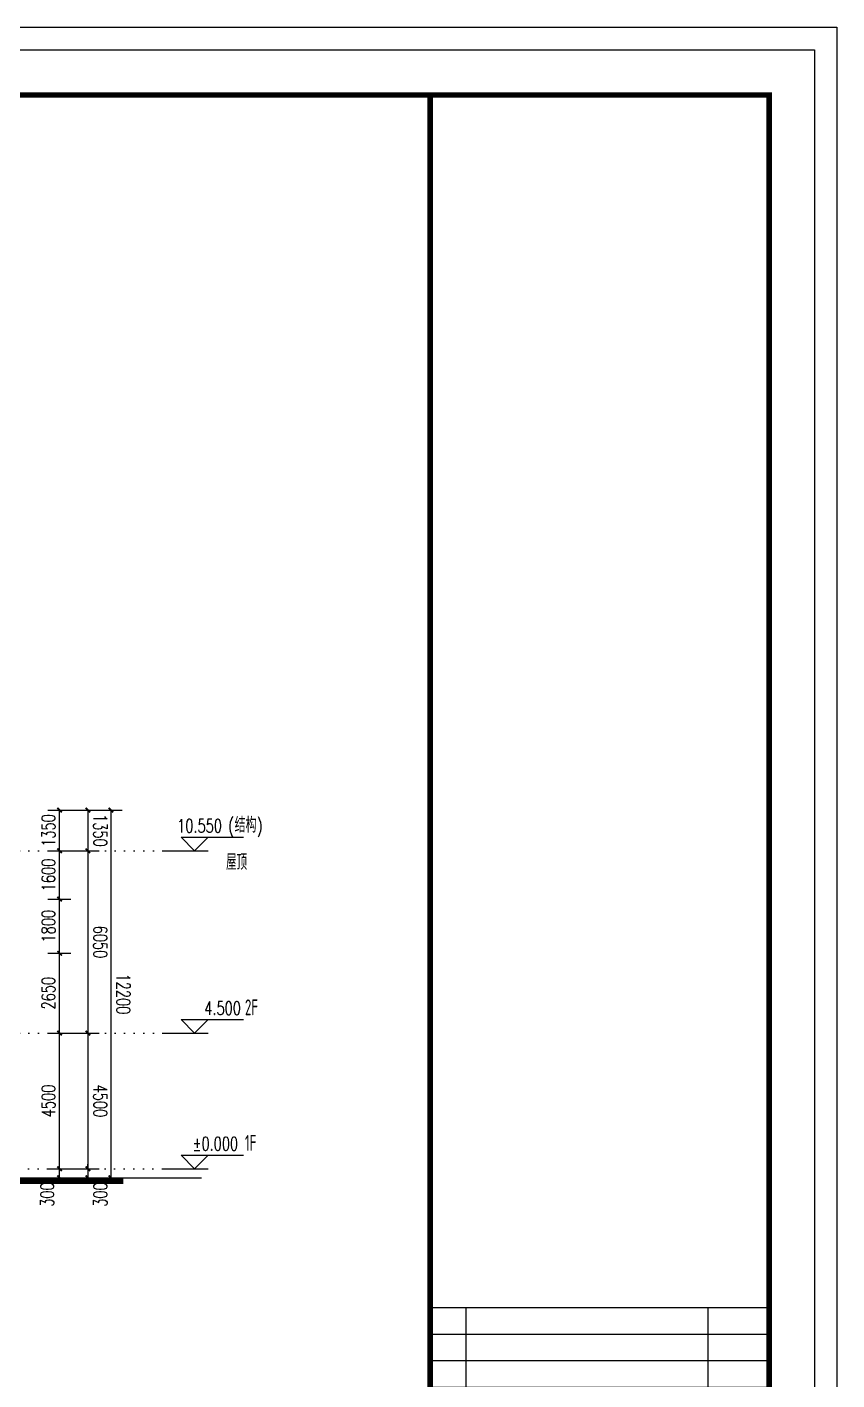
# Model space of a CAD drawing. Header units: millimetres. Extents: x -1048436 to -185795, y -983427 to 400387.
# Drawn here: x -672544 to -645663, y -712408 to -667513 of the extents above; entities that cross this region are included whole.
import ezdxf
from ezdxf.enums import TextEntityAlignment as Align

# ---------------------------------------------------------------- set-up
doc = ezdxf.new("R2010")
doc.units = ezdxf.units.MM
doc.header["$LTSCALE"] = 500
doc.linetypes.add('DOT', pattern=[6.35, 0, -6.35])
for name, color, linetype in [('2017_11-sheet-R2$0$C-SHET-TTLB', 11, 'Continuous'), ('C-SHET-TTLB', 11, 'Continuous'), ('DIM_ELEV', 3, 'Continuous'), ('PUB_DIM', 3, 'Continuous'), ('PUB_TEXT', 7, 'Continuous'), ('楼层虚线', 1, 'Continuous')]:
    doc.layers.add(name, color=color, linetype=linetype)
doc.styles.add('2017_11-sheet-R2$0$SHEET-ECADI', font='simhei.ttf', dxfattribs={"width": 0.7})
doc.styles.add('_TCH_DIM', font='SIMPLEX', dxfattribs={"bigfont": 'GBCBIG'})
doc.styles.add('_TCH_DIM_T3', font='SIMPLEX', dxfattribs={"width": 0.705882, "bigfont": 'GBCBIG'})
doc.styles.add('ECADI', font='hzs.shx', dxfattribs={"width": 0.7, "bigfont": 'hztxt.shx'})
doc.styles.add('XD2008', font='xd-hzs.shx', dxfattribs={"width": 0.7, "bigfont": 'xd-hztxt.shx'})
doc.dimstyles.new('_TCH_ARCH&&150', dxfattribs={"dimtxt": 446.25, "dimasz": 150, "dimexe": 375, "dimexo": 450, "dimgap": 150, "dimtad": 1, "dimdec": 0, "dimzin": 0, "dimdsep": 46, "dimtxsty": '_TCH_DIM_T3', "dimblk": 'ARCHTICK', "dimcen": 0.09, "dimclrt": 7, "dimazin": 2, "dimtfac": 1, "dimtdec": 0, "dimtix": 1, "dimtmove": 2, "dimatfit": 3, "dimldrblk": 'ARCHTICK', "dimfxl": 1, "dimtolj": 1, "dimtzin": 0, "dimarcsym": 0})

# ---------------------------------------------------------------- blocks, each defined once
blk = doc.blocks.new('2017_11-sheet-R2', base_point=(415, 5))
at = {"layer": '2017_11-sheet-R2$0$C-SHET-TTLB'}
for p, q in [((340, 310.74), (414.5, 310.74)), ((347.91, 310.74), (347.91, 281.36)), ((401.42, 310.74), (401.42, 281.36)), ((340, 304.85), (414.5, 304.85)), ((340, 298.99), (414.5, 298.99)), ((340, 293.11), (414.5, 293.11)), ((340, 287.24), (414.5, 287.24)), ((340, 281.36), (414.5, 281.36))]:
    blk.add_line(p, q, dxfattribs=at)
at = {"layer": '2017_11-sheet-R2$0$C-SHET-TTLB', "style": '2017_11-sheet-R2$0$SHEET-ECADI', "width": 0.7}
for s, p in [('序 号', (341.27, 284.74)), ('修 改 内 容', (371.39, 284.74)), ('日 期', (402.4, 284.66)), ('NO.', (341.27, 281.83)), ('DESCRIPTION', (371.39, 281.83)), ('DATE', (402.87, 281.75))]:
    blk.add_text(s, height=1.6, dxfattribs=at).set_placement(p)
blk = doc.blocks.new('集团图框A1')
at = {"layer": 'C-SHET-TTLB'}
for points in [[(1095.85, -95.53), (1095.85, -699.53), (244.85, -699.53), (244.85, -95.53)], [(1090.85, -100.53), (1090.85, -694.53), (249.85, -694.53), (249.85, -100.53)]]:
    blk.add_lwpolyline(points, close=True, dxfattribs=at)
at = {"layer": 'C-SHET-TTLB', "const_width": 1.2}
blk.add_lwpolyline([(268.25, -110.53), (1080.85, -110.53), (1080.85, -684.53), (268.25, -684.53)], close=True, dxfattribs=at)
at = {"layer": 'C-SHET-TTLB'}
blk.add_lwpolyline([(1005.85, -110.53, 1.2, 1.2, 0), (1005.85, -684.53, 0.9, 0.9, 0)], format="xyseb", dxfattribs=at)
blk.add_blockref('2017_11-sheet-R2', (1080.85, -684.53), dxfattribs=at)
at = {"color": 2, "style": 'ECADI', "width": 0.7}
for tag, p in [('序号1', (1009.72, -381.88)), ('记要1', (1037.92, -381.9)), ('日期1', (1073.26, -381.71)), ('序号2', (1009.72, -387.77)), ('记要2', (1037.92, -387.79)), ('日期2', (1073.26, -387.6)), ('序号3', (1009.72, -393.63)), ('记要3', (1037.92, -393.65)), ('日期3', (1073.26, -393.46)), ('序号4', (1009.72, -399.51)), ('记要4', (1037.92, -399.53)), ('日期4', (1073.26, -399.35)), ('合作设计单位', (1042.53, -542.75)), ('审定人', (1041.84, -561.74)), ('审核人', (1041.84, -571.23)), ('设计总负责人', (1041.84, -580.99)), ('专业负责人', (1041.84, -591.72)), ('校对人', (1041.84, -601.96)), ('设计人', (1041.84, -611.83)), ('建设单位上', (1044.38, -619.93)), ('建设单位中', (1044.38, -623.89)), ('建设单位下', (1044.38, -627.74)), ('项目名称上', (1044.35, -632.3)), ('项目名称中', (1044.35, -636.38)), ('项目名称下', (1044.35, -640.33)), ('子项', (1043.59, -646.93)), ('图名上', (1044.47, -653.59)), ('图名中', (1044.47, -657.5)), ('图名下', (1044.47, -661.62)), ('工程编号', (1027.1, -667.58)), ('阶段', (1063.92, -667.61)), ('比例', (1025.96, -674.19)), ('专业', (1063.72, -673.97)), ('日期', (1026.1, -680.73)), ('图别、图号', (1066.05, -680.84))]:
    blk.add_attdef(tag, text='', height=3.5, dxfattribs=at).set_placement(p, align=Align.MIDDLE)
blk = doc.blocks.new('A1')
blk.add_blockref('集团图框A1', (-609654.51, -640037.88))
blk = doc.blocks.new('_ArchTick')
at = {"color": 0, "linetype": 'ByBlock', "const_width": 0.4}
blk.add_lwpolyline([(-0.5, -0.5), (0.5, 0.5)], dxfattribs=at)
blk = doc.blocks.new('*D1924')
at = {"layer": 'Defpoints', "color": 0, "transparency": 16777216}
for p in [(-671538, -693500), (-671538, -694850), (-670525, -694850)]:
    blk.add_point(p, dxfattribs=at)
at = {"layer": 'PUB_DIM', "color": 0, "lineweight": -2, "transparency": 16777216}
for p, q in [((-671088, -693500), (-670150, -693500)), ((-670525, -693500), (-670525, -694850)), ((-671088, -694850), (-670150, -694850))]:
    blk.add_line(p, q, dxfattribs=at)
at = {"layer": 'PUB_DIM', "color": 0, "lineweight": -2, "transparency": 16777216, "xscale": 150, "yscale": 150, "zscale": 150}
for p, rotation in [((-670525, -693500), 90), ((-670525, -694850), 270)]:
    blk.add_blockref('_ArchTick', p, dxfattribs=dict(at, rotation=rotation))
at = {"layer": 'PUB_DIM', "color": 7, "transparency": 16777216, "insert": (-670113, -694175), "char_height": 446.2, "attachment_point": 5, "rotation": 270, "style": '_TCH_DIM_T3'}
blk.add_mtext('\\A1;1350', dxfattribs=at)
blk = doc.blocks.new('*D1925')
at = {"layer": 'Defpoints', "color": 0, "transparency": 16777216}
for p in [(-671538, -694850), (-671538, -700900), (-670525, -700900)]:
    blk.add_point(p, dxfattribs=at)
at = {"layer": 'PUB_DIM', "color": 0, "lineweight": -2, "transparency": 16777216}
for p, q in [((-671088, -694850), (-670150, -694850)), ((-670525, -694850), (-670525, -700900)), ((-671088, -700900), (-670150, -700900))]:
    blk.add_line(p, q, dxfattribs=at)
at = {"layer": 'PUB_DIM', "color": 0, "lineweight": -2, "transparency": 16777216, "xscale": 150, "yscale": 150, "zscale": 150}
for p, rotation in [((-670525, -694850), 90), ((-670525, -700900), 270)]:
    blk.add_blockref('_ArchTick', p, dxfattribs=dict(at, rotation=rotation))
at = {"layer": 'PUB_DIM', "color": 7, "transparency": 16777216, "insert": (-670113, -697875), "char_height": 446.2, "attachment_point": 5, "rotation": 270, "style": '_TCH_DIM_T3'}
blk.add_mtext('\\A1;6050', dxfattribs=at)
blk = doc.blocks.new('*D1926')
at = {"layer": 'Defpoints', "color": 0, "transparency": 16777216}
for p in [(-671538, -700900), (-671538, -705400), (-670525, -705400)]:
    blk.add_point(p, dxfattribs=at)
at = {"layer": 'PUB_DIM', "color": 0, "lineweight": -2, "transparency": 16777216}
for p, q in [((-671088, -700900), (-670150, -700900)), ((-670525, -700900), (-670525, -705400)), ((-671088, -705400), (-670150, -705400))]:
    blk.add_line(p, q, dxfattribs=at)
at = {"layer": 'PUB_DIM', "color": 0, "lineweight": -2, "transparency": 16777216, "xscale": 150, "yscale": 150, "zscale": 150}
for p, rotation in [((-670525, -700900), 90), ((-670525, -705400), 270)]:
    blk.add_blockref('_ArchTick', p, dxfattribs=dict(at, rotation=rotation))
at = {"layer": 'PUB_DIM', "color": 7, "transparency": 16777216, "insert": (-670113, -703150), "char_height": 446.2, "attachment_point": 5, "rotation": 270, "style": '_TCH_DIM_T3'}
blk.add_mtext('\\A1;4500', dxfattribs=at)
blk = doc.blocks.new('*D1927')
at = {"layer": 'Defpoints', "color": 0, "transparency": 16777216}
for p in [(-671538, -705400), (-671538, -705700), (-670525, -705700)]:
    blk.add_point(p, dxfattribs=at)
at = {"layer": 'PUB_DIM', "color": 0, "lineweight": -2, "transparency": 16777216}
for p, q in [((-670525, -705400), (-670525, -705250)), ((-671088, -705400), (-670150, -705400)), ((-671088, -705700), (-670150, -705700)), ((-670525, -705400), (-670525, -705700)), ((-670525, -705700), (-670525, -705850))]:
    blk.add_line(p, q, dxfattribs=at)
at = {"layer": 'PUB_DIM', "color": 0, "lineweight": -2, "transparency": 16777216, "xscale": 150, "yscale": 150, "zscale": 150}
for p, rotation in [((-670525, -705400), 270), ((-670525, -705700), 90)]:
    blk.add_blockref('_ArchTick', p, dxfattribs=dict(at, rotation=rotation))
at = {"layer": 'PUB_DIM', "color": 7, "transparency": 16777216, "insert": (-670113, -706255), "char_height": 446.2, "attachment_point": 5, "rotation": 90, "style": '_TCH_DIM_T3'}
blk.add_mtext('\\A1;300', dxfattribs=at)
blk = doc.blocks.new('*D2841')
at = {"layer": 'Defpoints', "color": 0, "transparency": 16777216}
for p in [(-670774, -693500), (-670774, -705700), (-669761, -705700)]:
    blk.add_point(p, dxfattribs=at)
at = {"layer": 'PUB_DIM', "color": 0, "lineweight": -2, "transparency": 16777216}
for p, q in [((-670324, -693500), (-669386, -693500)), ((-669761, -693500), (-669761, -705700)), ((-670324, -705700), (-669386, -705700))]:
    blk.add_line(p, q, dxfattribs=at)
at = {"layer": 'PUB_DIM', "color": 0, "lineweight": -2, "transparency": 16777216, "xscale": 150, "yscale": 150, "zscale": 150}
for p, rotation in [((-669761, -693500), 90), ((-669761, -705700), 270)]:
    blk.add_blockref('_ArchTick', p, dxfattribs=dict(at, rotation=rotation))
at = {"layer": 'PUB_DIM', "color": 7, "transparency": 16777216, "insert": (-669349, -699600), "char_height": 446.2, "attachment_point": 5, "rotation": 270, "style": '_TCH_DIM_T3'}
blk.add_mtext('\\A1;12200', dxfattribs=at)
blk = doc.blocks.new('*D2849')
at = {"layer": 'Defpoints', "color": 0, "transparency": 16777216}
for p in [(-672302, -705400), (-672302, -705700), (-671463, -705400)]:
    blk.add_point(p, dxfattribs=at)
at = {"layer": 'PUB_DIM', "color": 0, "lineweight": -2, "transparency": 16777216}
for p, q in [((-671852, -705400), (-671088, -705400)), ((-671852, -705700), (-671088, -705700)), ((-671463, -705700), (-671463, -705400))]:
    blk.add_line(p, q, dxfattribs=at)
at = {"layer": 'PUB_DIM', "color": 0, "lineweight": -2, "transparency": 16777216, "xscale": 150, "yscale": 150, "zscale": 150}
for p, rotation in [((-671463, -705400), 90), ((-671463, -705700), 270)]:
    blk.add_blockref('_ArchTick', p, dxfattribs=dict(at, rotation=rotation))
at = {"layer": 'PUB_DIM', "color": 7, "transparency": 16777216, "insert": (-671876, -706255), "char_height": 446.2, "attachment_point": 5, "rotation": 90, "style": '_TCH_DIM_T3'}
blk.add_mtext('\\A1;300', dxfattribs=at)
blk = doc.blocks.new('*D2850')
at = {"layer": 'Defpoints', "color": 0, "transparency": 16777216}
for p in [(-672302, -700900), (-671463, -700900), (-672302, -705400)]:
    blk.add_point(p, dxfattribs=at)
at = {"layer": 'PUB_DIM', "color": 0, "lineweight": -2, "transparency": 16777216}
for p, q in [((-671852, -700900), (-671088, -700900)), ((-671463, -705400), (-671463, -700900)), ((-671852, -705400), (-671088, -705400))]:
    blk.add_line(p, q, dxfattribs=at)
at = {"layer": 'PUB_DIM', "color": 0, "lineweight": -2, "transparency": 16777216, "xscale": 150, "yscale": 150, "zscale": 150}
for p, rotation in [((-671463, -700900), 90), ((-671463, -705400), 270)]:
    blk.add_blockref('_ArchTick', p, dxfattribs=dict(at, rotation=rotation))
at = {"layer": 'PUB_DIM', "color": 7, "transparency": 16777216, "insert": (-671836, -703150), "char_height": 446.2, "attachment_point": 5, "rotation": 90, "style": '_TCH_DIM_T3'}
blk.add_mtext('\\A1;4500', dxfattribs=at)
blk = doc.blocks.new('*D2851')
at = {"layer": 'Defpoints', "color": 0, "transparency": 16777216}
for p in [(-672302, -698250), (-671463, -698250), (-672302, -700900)]:
    blk.add_point(p, dxfattribs=at)
at = {"layer": 'PUB_DIM', "color": 0, "lineweight": -2, "transparency": 16777216}
for p, q in [((-671852, -698250), (-671088, -698250)), ((-671463, -700900), (-671463, -698250)), ((-671852, -700900), (-671088, -700900))]:
    blk.add_line(p, q, dxfattribs=at)
at = {"layer": 'PUB_DIM', "color": 0, "lineweight": -2, "transparency": 16777216, "xscale": 150, "yscale": 150, "zscale": 150}
for p, rotation in [((-671463, -698250), 90), ((-671463, -700900), 270)]:
    blk.add_blockref('_ArchTick', p, dxfattribs=dict(at, rotation=rotation))
at = {"layer": 'PUB_DIM', "color": 7, "transparency": 16777216, "insert": (-671836, -699575), "char_height": 446.2, "attachment_point": 5, "rotation": 90, "style": '_TCH_DIM_T3'}
blk.add_mtext('\\A1;2650', dxfattribs=at)
blk = doc.blocks.new('*D2852')
at = {"layer": 'Defpoints', "color": 0, "transparency": 16777216}
for p in [(-672302, -696450), (-671463, -696450), (-672302, -698250)]:
    blk.add_point(p, dxfattribs=at)
at = {"layer": 'PUB_DIM', "color": 0, "lineweight": -2, "transparency": 16777216}
for p, q in [((-671852, -696450), (-671088, -696450)), ((-671463, -698250), (-671463, -696450)), ((-671852, -698250), (-671088, -698250))]:
    blk.add_line(p, q, dxfattribs=at)
at = {"layer": 'PUB_DIM', "color": 0, "lineweight": -2, "transparency": 16777216, "xscale": 150, "yscale": 150, "zscale": 150}
for p, rotation in [((-671463, -696450), 90), ((-671463, -698250), 270)]:
    blk.add_blockref('_ArchTick', p, dxfattribs=dict(at, rotation=rotation))
at = {"layer": 'PUB_DIM', "color": 7, "transparency": 16777216, "insert": (-671836, -697350), "char_height": 446.2, "attachment_point": 5, "rotation": 90, "style": '_TCH_DIM_T3'}
blk.add_mtext('\\A1;1800', dxfattribs=at)
blk = doc.blocks.new('*D2853')
at = {"layer": 'Defpoints', "color": 0, "transparency": 16777216}
for p in [(-672302, -694850), (-671463, -694850), (-672302, -696450)]:
    blk.add_point(p, dxfattribs=at)
at = {"layer": 'PUB_DIM', "color": 0, "lineweight": -2, "transparency": 16777216}
for p, q in [((-671852, -694850), (-671088, -694850)), ((-671463, -696450), (-671463, -694850)), ((-671852, -696450), (-671088, -696450))]:
    blk.add_line(p, q, dxfattribs=at)
at = {"layer": 'PUB_DIM', "color": 0, "lineweight": -2, "transparency": 16777216, "xscale": 150, "yscale": 150, "zscale": 150}
for p, rotation in [((-671463, -694850), 90), ((-671463, -696450), 270)]:
    blk.add_blockref('_ArchTick', p, dxfattribs=dict(at, rotation=rotation))
at = {"layer": 'PUB_DIM', "color": 7, "transparency": 16777216, "insert": (-671836, -695650), "char_height": 446.2, "attachment_point": 5, "rotation": 90, "style": '_TCH_DIM_T3'}
blk.add_mtext('\\A1;1600', dxfattribs=at)
blk = doc.blocks.new('*D2854')
at = {"layer": 'Defpoints', "color": 0, "transparency": 16777216}
for p in [(-672302, -693500), (-671463, -693500), (-672302, -694850)]:
    blk.add_point(p, dxfattribs=at)
at = {"layer": 'PUB_DIM', "color": 0, "lineweight": -2, "transparency": 16777216}
for p, q in [((-671852, -693500), (-671088, -693500)), ((-671463, -694850), (-671463, -693500)), ((-671852, -694850), (-671088, -694850))]:
    blk.add_line(p, q, dxfattribs=at)
at = {"layer": 'PUB_DIM', "color": 0, "lineweight": -2, "transparency": 16777216, "xscale": 150, "yscale": 150, "zscale": 150}
for p, rotation in [((-671463, -693500), 90), ((-671463, -694850), 270)]:
    blk.add_blockref('_ArchTick', p, dxfattribs=dict(at, rotation=rotation))
at = {"layer": 'PUB_DIM', "color": 7, "transparency": 16777216, "insert": (-671836, -694175), "char_height": 446.2, "attachment_point": 5, "rotation": 90, "style": '_TCH_DIM_T3'}
blk.add_mtext('\\A1;1350', dxfattribs=at)

msp = doc.modelspace()

# ---------------------------------------------------------------- linework, layer by layer
msp.add_line((-765821.7, -705700.3), (-666758.6, -705700.3))
at = {"const_width": 200}
msp.add_lwpolyline([(-669344.8, -705800.3), (-765821.7, -705800.3)], dxfattribs=at)
at = {"layer": 'DIM_ELEV'}
for p, q in [((-666984.1, -694850.3), (-667434.1, -694400.3)), ((-667434.1, -694400.3), (-665356.2, -694400.3)), ((-666984.1, -694850.3), (-666534.1, -694400.3)), ((-668034.1, -694850.3), (-666534.1, -694850.3)), ((-666984.1, -700900.3), (-667434.1, -700450.3)), ((-667434.1, -700450.3), (-665356.2, -700450.3)), ((-666984.1, -700900.3), (-666534.1, -700450.3)), ((-668034.1, -700900.3), (-666534.1, -700900.3)), ((-666984.1, -705400.3), (-667434.1, -704950.3)), ((-667434.1, -704950.3), (-665356.2, -704950.3)), ((-666984.1, -705400.3), (-666534.1, -704950.3)), ((-668034.1, -705400.3), (-666534.1, -705400.3))]:
    msp.add_line(p, q, dxfattribs=at)
at = {"layer": '楼层虚线', "linetype": 'DOT', "ltscale": 0.1}
for p, q in [((-709958, -694850.3), (-666758.6, -694850.3)), ((-709958, -700900.3), (-666758.6, -700900.3)), ((-757929.9, -705400.3), (-666758.6, -705400.3))]:
    msp.add_line(p, q, dxfattribs=at)

# ---------------------------------------------------------------- block references
at = {"xscale": 150, "yscale": 150, "zscale": 150}
msp.add_blockref('A1', (90638136, 95352497.3), dxfattribs=at)

# ---------------------------------------------------------------- texts
at = {"layer": 'PUB_TEXT'}
for s, height, style, width, p in [('10.550', 446.25, '_TCH_DIM', 0.705882, (-667561.2, -694242.8)), ('(', 446.2, '_TCH_DIM', 0.705882, (-665866.2, -694242.8)), (')', 446.2, '_TCH_DIM', 0.705882, (-664918.9, -694242.8)), ('屋顶', 525, 'XD2008', 0.7, (-665939.6, -695485.1)), ('4.500', 446.25, '_TCH_DIM', 0.705882, (-666661.2, -700292.8)), ('2F', 525, 'XD2008', 0.7, (-665313.1, -700305.5)), ('%%P0.000', 446.25, '_TCH_DIM', 0.705882, (-667051.2, -704792.8)), ('1F', 525, 'XD2008', 0.7, (-665313.1, -704805.5))]:
    msp.add_text(s, height=height, dxfattribs=dict(at, style=style, width=width)).set_placement(p)
at = {"layer": 'PUB_TEXT', "style": '_TCH_DIM'}
msp.add_text('结构', height=506.38, dxfattribs=at).set_placement((-665656.2, -694242.8))

# ---------------------------------------------------------------- dimensions: what is measured, and where the dimension line sits
at = {"layer": 'PUB_DIM'}
for p1, p2, picture, middle in [((-672302.3, -694850.3), (-672302.3, -693500.3), '*D2854', (-671836.3, -694175.3)), ((-672302.3, -696450), (-672302.3, -694850.3), '*D2853', (-671836.3, -695650.2)), ((-672302.3, -698250), (-672302.3, -696450), '*D2852', (-671836.3, -697350)), ((-672302.3, -700900.3), (-672302.3, -698250), '*D2851', (-671836.3, -699575.2)), ((-672302.3, -705400.3), (-672302.3, -700900.3), '*D2850', (-671836.3, -703150.3))]:
    dim = msp.add_aligned_dim(p1=p1, p2=p2, distance=-839.1, dimstyle='_TCH_ARCH&&150', dxfattribs=at)
    dim.commit()
    dim.dimension.update_dxf_attribs({"geometry": picture, "text_midpoint": middle})
for base, p1, p2, picture, middle in [((-670525.2, -694850.3), (-671538.2, -693500.3), (-671538.2, -694850.3), '*D1924', (-670112.7, -694175.3)), ((-669761.1, -705700.3), (-670774.1, -693500.3), (-670774.1, -705700.3), '*D2841', (-669348.6, -699600.3)), ((-670525.2, -700900.3), (-671538.2, -694850.3), (-671538.2, -700900.3), '*D1925', (-670112.7, -697875.3)), ((-670525.2, -705400.3), (-671538.2, -700900.3), (-671538.2, -705400.3), '*D1926', (-670112.7, -703150.3))]:
    dim = msp.add_linear_dim(base=base, p1=p1, p2=p2, angle=270, dimstyle='_TCH_ARCH&&150', override={"dimgap": 0}, dxfattribs=at)
    dim.commit()
    dim.dimension.update_dxf_attribs({"geometry": picture, "text_midpoint": middle, "dimtype": 129, "text_rotation": 270})
for base, p1, p2, angle, picture, middle in [((-670525.2, -705700.3), (-671538.2, -705400.3), (-671538.2, -705700.3), 270, '*D1927', (-670112.7, -706255.3)), ((-671463.2, -705400.3), (-672302.3, -705700.3), (-672302.3, -705400.3), 90, '*D2849', (-671875.7, -706255.3))]:
    dim = msp.add_linear_dim(base=base, p1=p1, p2=p2, angle=angle, dimstyle='_TCH_ARCH&&150', dxfattribs=at)
    dim.commit()
    dim.dimension.update_dxf_attribs({"geometry": picture, "text_midpoint": middle, "dimtype": 129})

doc.saveas('drawing.dxf')
